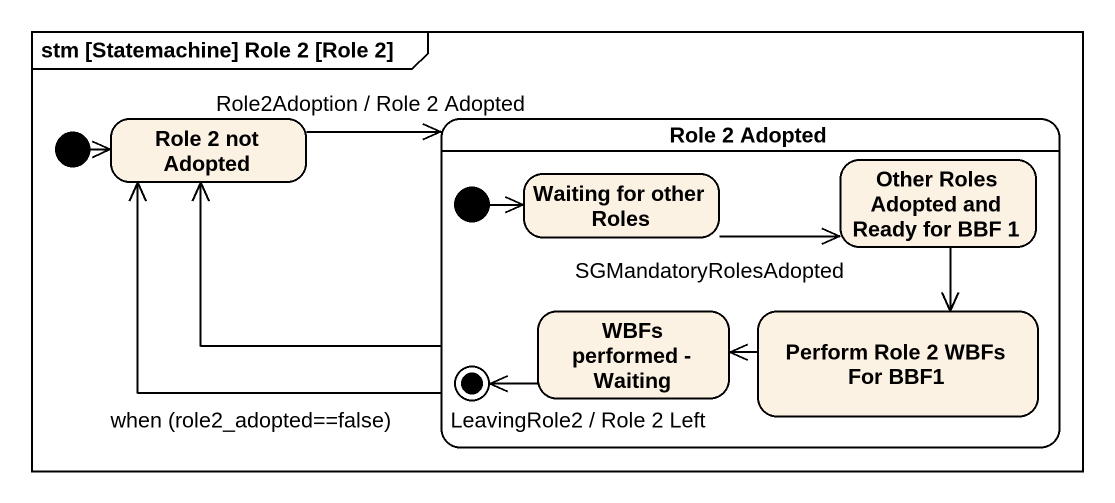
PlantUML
@startuml
mainframe stm [Statemachine] Role 2 [Role 2]
hide empty description
state "Role 2 not Adopted" as Role_2_not_Adopted
state "Role 2 Adopted" as Role_2_Adopted {
  state "Waiting for other Roles" as Waiting_for_other_Roles
  state "Other Roles Adopted and Ready for BBF 1" as Other_Roles_Adopted_and
  state "WBFs performed - Waiting" as WBFs_performed_Waiting
  state "Perform Role 2 WBFs For BBF1" as Perform_Role_2_WBFs_For_BBF1
  [*] -right-> Waiting_for_other_Roles
  WBFs_performed_Waiting -left-> [*] : LeavingRole2 / Role 2 Left
}
[*] -right-> Role_2_not_Adopted
Role_2_not_Adopted -right-> Role_2_Adopted : Role2Adoption / Role 2 Adopted
Role_2_Adopted -left-> Role_2_not_Adopted : when (role2_adopted==false)
Role_2_Adopted -left-> Role_2_not_Adopted
Waiting_for_other_Roles -right-> Other_Roles_Adopted_and : SGMandatoryRolesAdopted
Other_Roles_Adopted_and --> Perform_Role_2_WBFs_For_BBF1
Perform_Role_2_WBFs_For_BBF1 -left-> WBFs_performed_Waiting
@enduml
